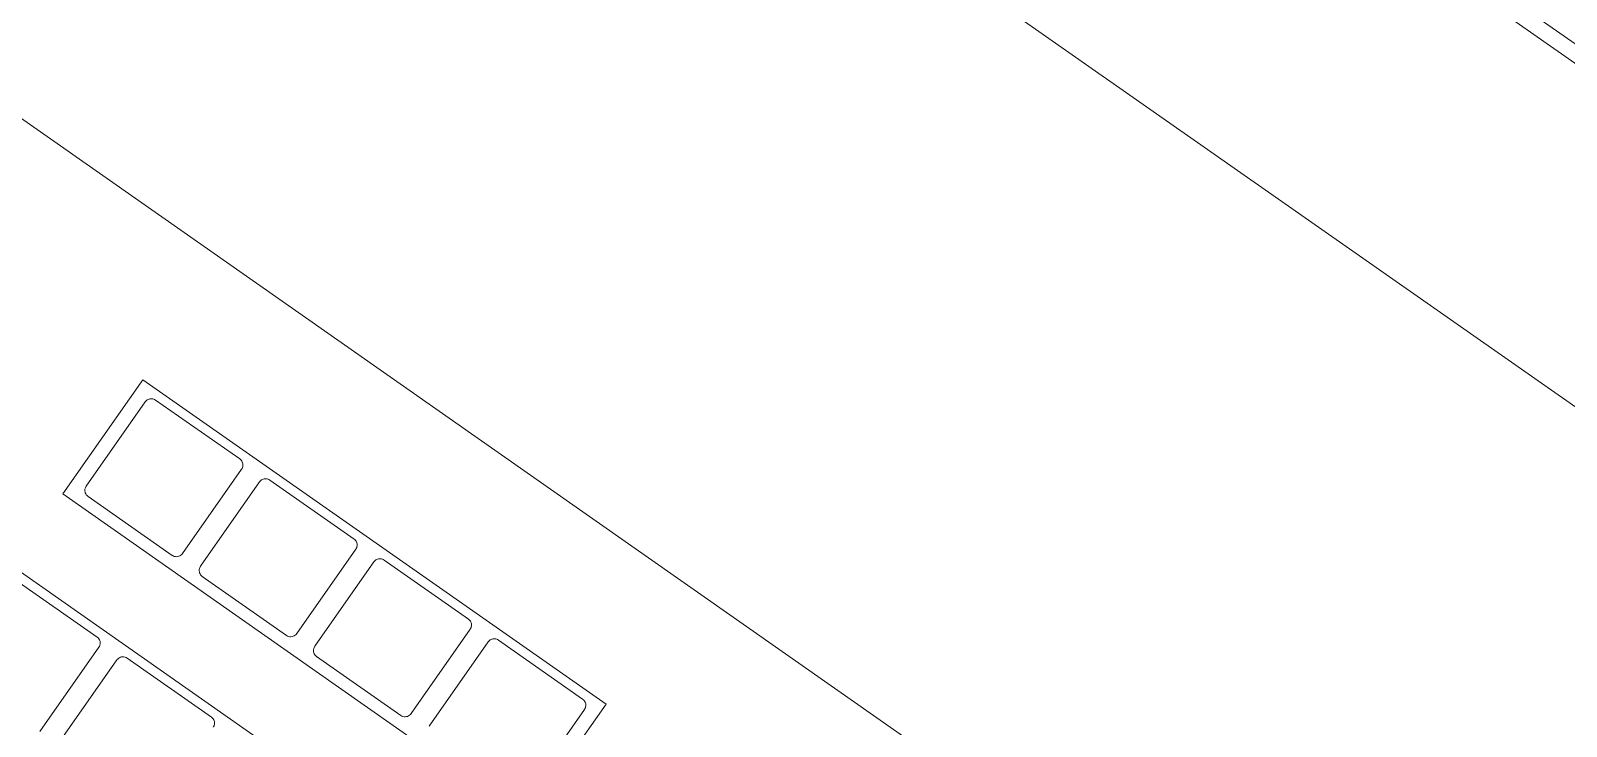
# Model space of a CAD drawing. Header units: inches. Extents: x 1 to 4637, y -664 to 702.
# Drawn here: x 2035.62 to 2043.85, y 393.6 to 397.32 of the extents above; entities that cross this region are included whole.
import ezdxf

# ---------------------------------------------------------------- set-up
doc = ezdxf.new("R2010")
doc.units = ezdxf.units.IN
doc.header["$MEASUREMENT"] = 0
doc.layers.add('I-FURN', color=30, linetype='Continuous', lineweight=9)

# ---------------------------------------------------------------- blocks, each defined once
blk = doc.blocks.new('Desk - Group 1 - No Side Chairs-V6-New Construction - Tel_Data_Elec Plan')
at = {"layer": 'I-FURN'}
for p, q in [((10.4318, -7.4324), (25.2669, -17.82)), ((25.4345, -24.17), (4.4075, -9.4467)), ((25.4346, -24.1699), (4.4076, -9.4466)), ((26.0555, -15.9388), (16.8319, -9.4804)), ((22.3108, -20.0371), (9.3595, -10.9685)), ((8.4946, -12.2038), (21.4458, -21.2724)), ((21.5822, -14.2965), (22.0112, -13.6837)), ((22.0112, -13.6837), (24.4945, -15.4225)), ((21.6981, -14.2681), (22.0148, -13.8159)), ((24.5208, -14.0808), (24.2042, -14.533)), ((24.3009, -14.6007), (24.6175, -14.1485)), ((22.5308, -14.1772), (22.2141, -14.6295)), ((22.6823, -14.2353), (23.1338, -14.5515)), ((24.1493, -14.5426), (23.6978, -14.2265)), ((24.0654, -16.0352), (21.5822, -14.2965)), ((22.3109, -14.6972), (22.6275, -14.245)), ((22.1593, -14.6391), (21.7078, -14.323)), ((23.1435, -14.6063), (22.8269, -15.0585)), ((22.9236, -15.1263), (23.2403, -14.674)), ((23.2951, -14.6644), (23.7466, -14.9805)), ((24.7621, -14.9717), (24.3106, -14.6555)), ((22.772, -15.0682), (22.3205, -14.752)), ((23.7563, -15.0354), (23.4396, -15.4876)), ((23.5364, -15.5553), (23.853, -15.1031)), ((23.9078, -15.0934), (24.3593, -15.4096)), ((23.3848, -15.4972), (22.9333, -15.1811)), ((24.369, -15.4644), (24.0524, -15.9166)), ((24.4945, -15.4225), (24.0654, -16.0352)), ((23.9975, -15.9263), (23.546, -15.6101))]:
    blk.add_line(p, q, dxfattribs=at)
for points in [[(22.6275, -14.245), (22.6298, -14.2417), (22.6355, -14.2357), (22.6464, -14.2299), (22.6587, -14.2276), (22.6713, -14.2292), (22.6789, -14.2329), (22.6823, -14.2353)], [(21.7078, -14.323), (21.7049, -14.321), (21.6997, -14.3161), (21.6941, -14.3072), (21.6911, -14.2972), (21.6907, -14.2869), (21.693, -14.2769), (21.6962, -14.2709), (21.6981, -14.2681)], [(24.2042, -14.533), (24.2018, -14.5363), (24.1961, -14.5422), (24.1852, -14.5481), (24.1729, -14.5504), (24.1604, -14.5487), (24.1528, -14.545), (24.1493, -14.5426)], [(22.2141, -14.6295), (22.2122, -14.6322), (22.2076, -14.6372), (22.1991, -14.6428), (22.1893, -14.646), (22.1788, -14.6466), (22.1685, -14.6444), (22.1622, -14.6411), (22.1593, -14.6391)], [(22.3205, -14.752), (22.3177, -14.75), (22.3124, -14.7452), (22.3068, -14.7362), (22.3038, -14.7262), (22.3035, -14.7159), (22.3058, -14.706), (22.3089, -14.7), (22.3109, -14.6972)], [(23.2403, -14.674), (23.2426, -14.6707), (23.2483, -14.6648), (23.2591, -14.6589), (23.2714, -14.6566), (23.284, -14.6583), (23.2916, -14.662), (23.2951, -14.6644)], [(22.8269, -15.0585), (22.8249, -15.0613), (22.8204, -15.0663), (22.8118, -15.0718), (22.802, -15.0751), (22.7916, -15.0756), (22.7812, -15.0734), (22.7749, -15.0702), (22.772, -15.0682)], [(22.9333, -15.1811), (22.9304, -15.1791), (22.9252, -15.1743), (22.9196, -15.1653), (22.9166, -15.1553), (22.9163, -15.145), (22.9185, -15.135), (22.9217, -15.129), (22.9236, -15.1263)], [(23.853, -15.1031), (23.8553, -15.0998), (23.861, -15.0939), (23.8719, -15.088), (23.8842, -15.0857), (23.8968, -15.0873), (23.9044, -15.091), (23.9078, -15.0934)], [(23.4396, -15.4876), (23.4377, -15.4903), (23.4331, -15.4953), (23.4246, -15.5009), (23.4148, -15.5041), (23.4043, -15.5047), (23.394, -15.5025), (23.3877, -15.4993), (23.3848, -15.4972)], [(23.546, -15.6101), (23.5432, -15.6081), (23.5379, -15.6033), (23.5324, -15.5943), (23.5293, -15.5843), (23.529, -15.574), (23.5313, -15.5641), (23.5344, -15.5581), (23.5364, -15.5553)], [(24.0524, -15.9166), (24.0505, -15.9194), (24.0459, -15.9244), (24.0373, -15.9299), (24.0275, -15.9332), (24.0171, -15.9337), (24.0067, -15.9316), (24.0004, -15.9283), (23.9975, -15.9263)]]:
    blk.add_open_spline(points, degree=3, dxfattribs=at)
for points in [[(23.6978, -14.2265), (23.6944, -14.2241), (23.6883, -14.2182), (23.683, -14.2079), (23.6808, -14.1978), (23.6812, -14.1854), (23.6847, -14.1767), (23.6882, -14.1717)], [(23.1338, -14.5515), (23.1373, -14.5539), (23.1434, -14.5598), (23.1487, -14.5701), (23.1508, -14.5803), (23.1505, -14.5926), (23.147, -14.6013), (23.1435, -14.6063)], [(24.3106, -14.6555), (24.3071, -14.6531), (24.3011, -14.6472), (24.2957, -14.637), (24.2936, -14.6268), (24.2939, -14.6144), (24.2974, -14.6057), (24.3009, -14.6007)], [(23.7466, -14.9805), (23.7501, -14.9829), (23.7561, -14.9889), (23.7615, -14.9992), (23.7636, -15.0093), (23.7632, -15.0217), (23.7597, -15.0304), (23.7563, -15.0354)], [(24.3593, -15.4096), (24.3628, -15.412), (24.3689, -15.4179), (24.3743, -15.4282), (24.3763, -15.4384), (24.376, -15.4507), (24.3725, -15.4594), (24.369, -15.4644)]]:
    blk.add_open_spline(points, degree=3, knots=[0, 0, 0, 0, 0.2, 0.4, 0.55, 0.7, 1, 1, 1, 1], dxfattribs=at)

msp = doc.modelspace()

# ---------------------------------------------------------------- block references
at = {"layer": 'I-FURN', "rotation": 180}
msp.add_blockref('Desk - Group 1 - No Side Chairs-V6-New Construction - Tel_Data_Elec Plan', (2060.2856, 379.4191), dxfattribs=at)

doc.saveas('drawing.dxf')
